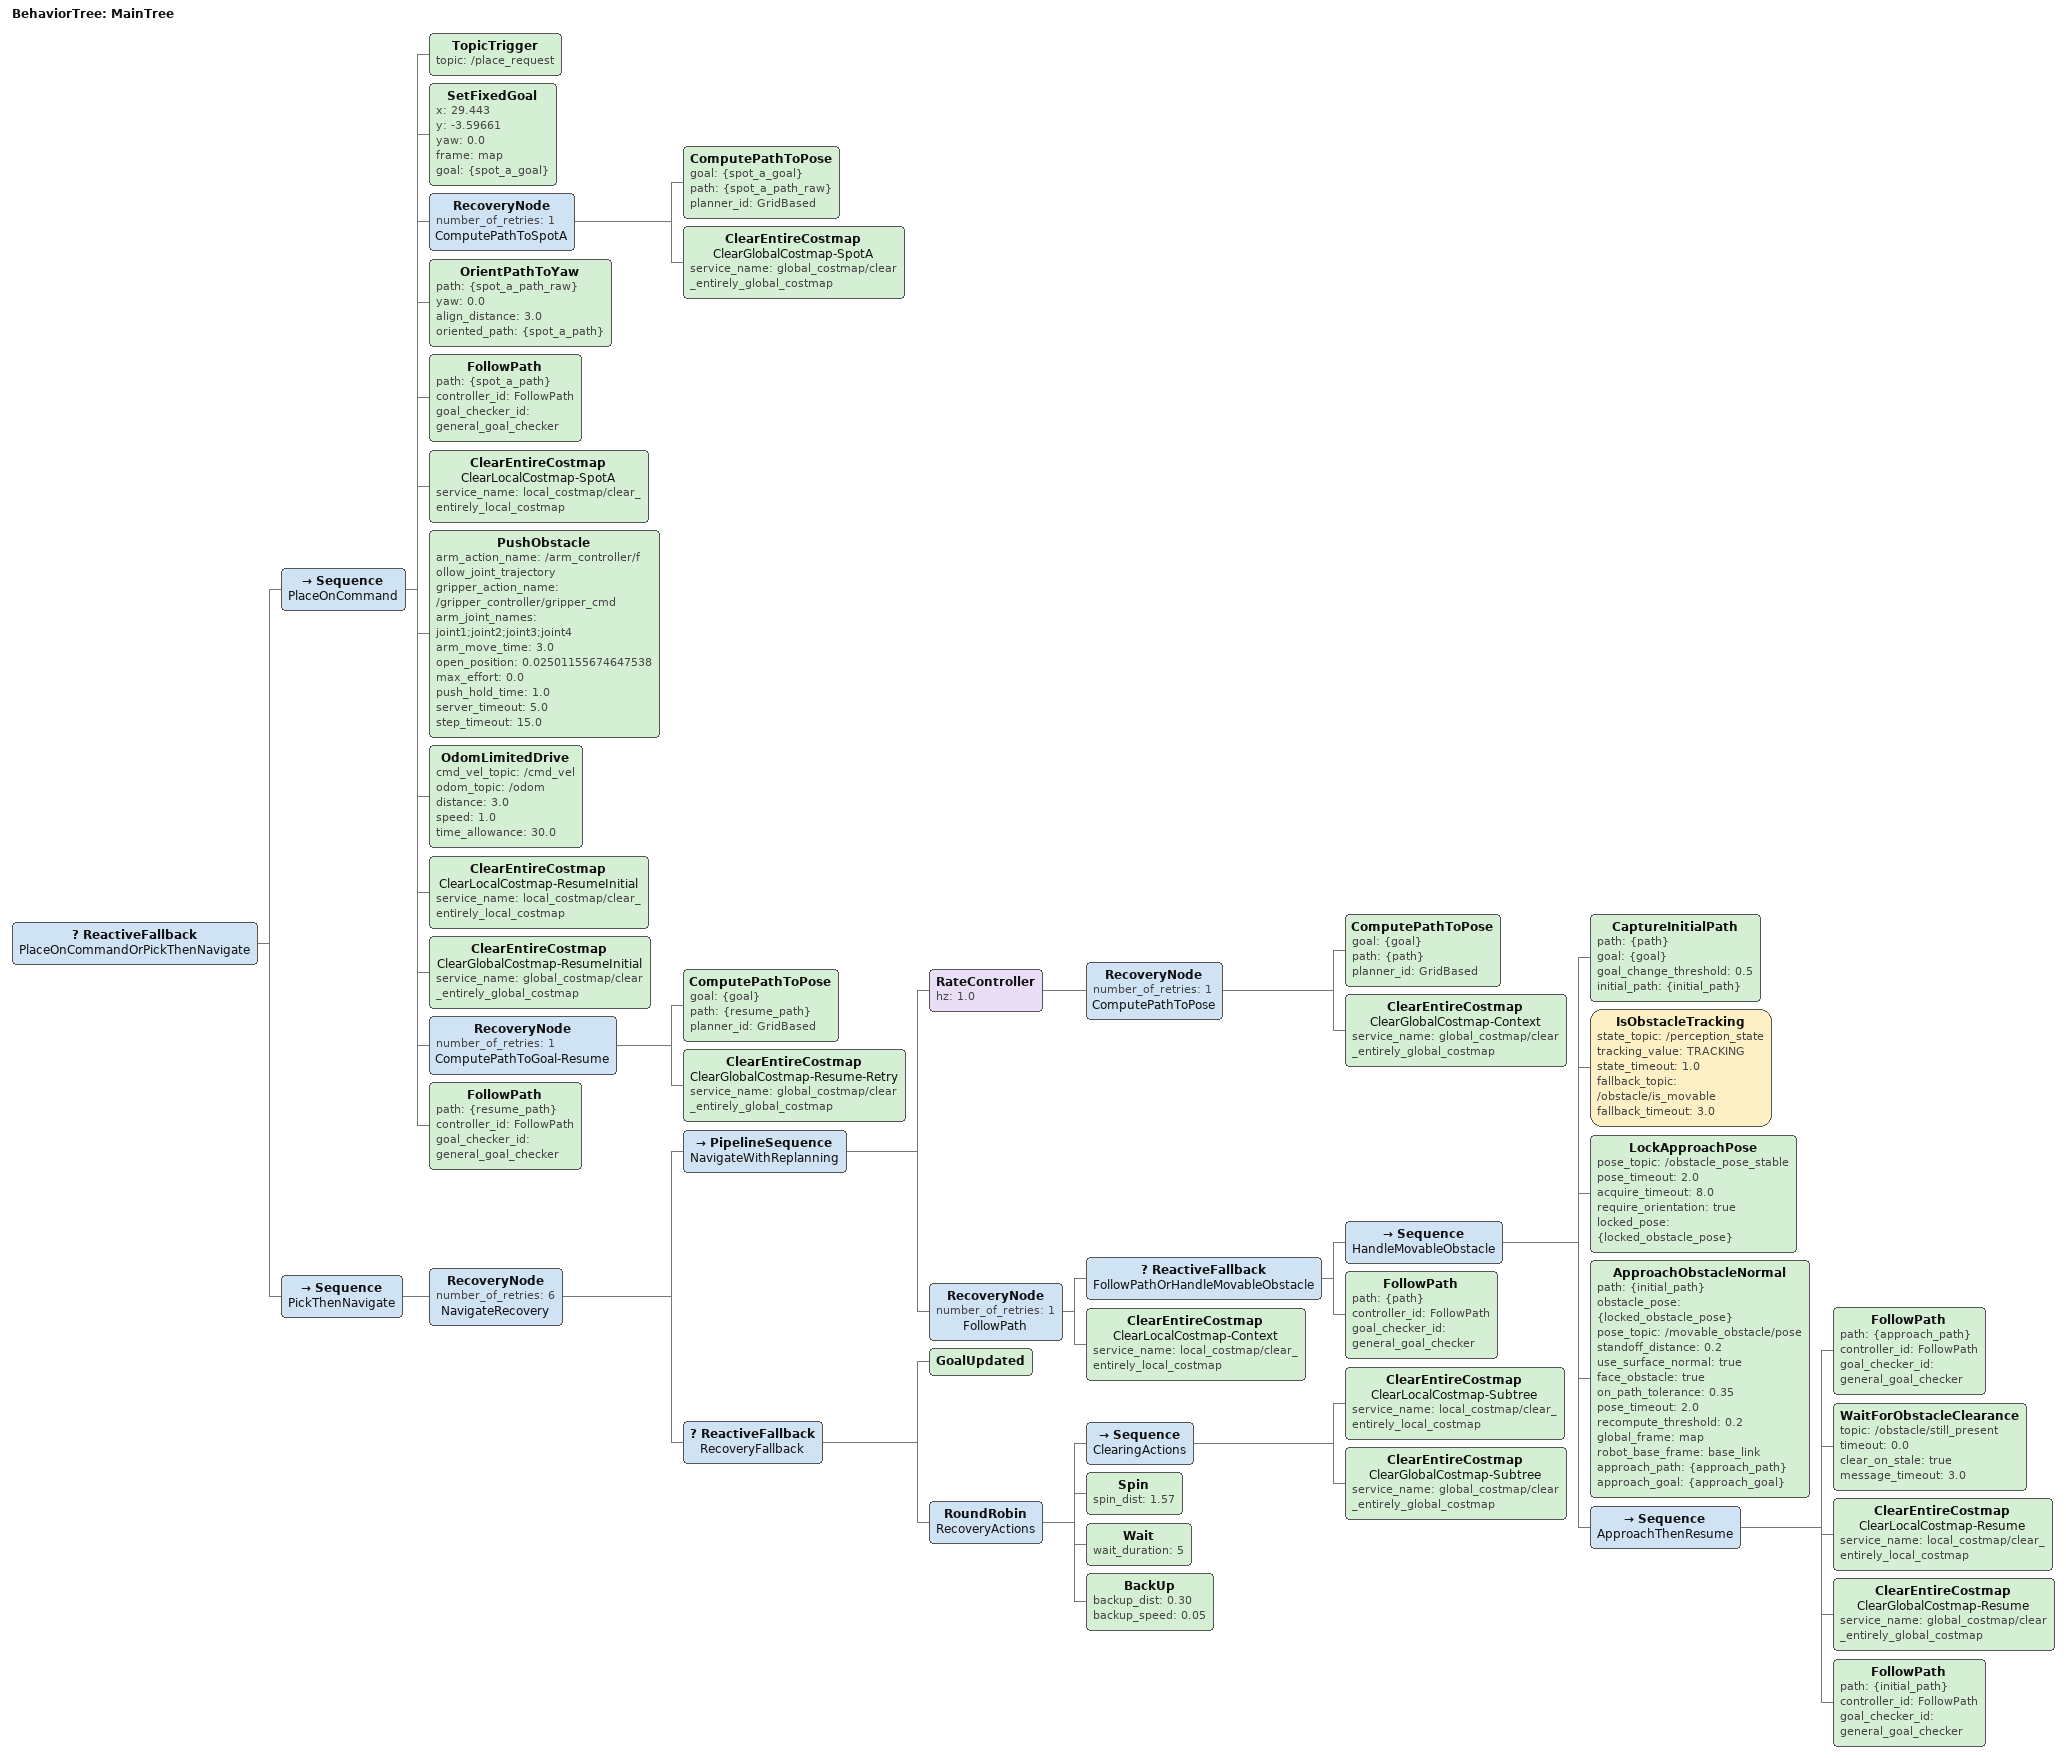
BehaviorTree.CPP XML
<root main_tree_to_execute="MainTree">
  <BehaviorTree ID="MainTree">
    <ReactiveFallback name="PlaceOnCommandOrPickThenNavigate">

      <Sequence name="PlaceOnCommand">
        <TopicTrigger topic="/place_request"/>

        <SetFixedGoal x="29.443" y="-3.59661" yaw="0.0" frame="map" goal="{spot_a_goal}"/>
        <RecoveryNode number_of_retries="1" name="ComputePathToSpotA">
          <ComputePathToPose goal="{spot_a_goal}" path="{spot_a_path_raw}" planner_id="GridBased"/>
          <ClearEntireCostmap name="ClearGlobalCostmap-SpotA"
                              service_name="global_costmap/clear_entirely_global_costmap"/>
        </RecoveryNode>
        <OrientPathToYaw path="{spot_a_path_raw}" yaw="0.0" align_distance="3.0" oriented_path="{spot_a_path}"/>
        <FollowPath path="{spot_a_path}" controller_id="FollowPath" goal_checker_id="general_goal_checker"/>
        <ClearEntireCostmap name="ClearLocalCostmap-SpotA"
                            service_name="local_costmap/clear_entirely_local_costmap"/>

        <PushObstacle arm_action_name="/arm_controller/follow_joint_trajectory"
                      gripper_action_name="/gripper_controller/gripper_cmd"
                      arm_joint_names="joint1;joint2;joint3;joint4"
                      arm_move_time="3.0"
                      open_position="0.02501155674647538"
                      max_effort="0.0"
                      push_hold_time="1.0"
                      server_timeout="5.0"
                      step_timeout="15.0"/>
        <OdomLimitedDrive cmd_vel_topic="/cmd_vel" odom_topic="/odom"
                          distance="3.0" speed="1.0" time_allowance="30.0"/>

        <ClearEntireCostmap name="ClearLocalCostmap-ResumeInitial"
                            service_name="local_costmap/clear_entirely_local_costmap"/>
        <ClearEntireCostmap name="ClearGlobalCostmap-ResumeInitial"
                            service_name="global_costmap/clear_entirely_global_costmap"/>
        <RecoveryNode number_of_retries="1" name="ComputePathToGoal-Resume">
          <ComputePathToPose goal="{goal}" path="{resume_path}" planner_id="GridBased"/>
          <ClearEntireCostmap name="ClearGlobalCostmap-Resume-Retry"
                              service_name="global_costmap/clear_entirely_global_costmap"/>
        </RecoveryNode>
        <FollowPath path="{resume_path}" controller_id="FollowPath" goal_checker_id="general_goal_checker"/>
      </Sequence>

      <Sequence name="PickThenNavigate">

      <RecoveryNode number_of_retries="6" name="NavigateRecovery">
        <PipelineSequence name="NavigateWithReplanning">
          <RateController hz="1.0">
            <RecoveryNode number_of_retries="1" name="ComputePathToPose">
              <ComputePathToPose goal="{goal}" path="{path}" planner_id="GridBased"/>
              <ClearEntireCostmap name="ClearGlobalCostmap-Context" service_name="global_costmap/clear_entirely_global_costmap"/>
            </RecoveryNode>
          </RateController>
          <RecoveryNode number_of_retries="1" name="FollowPath">
            <ReactiveFallback name="FollowPathOrHandleMovableObstacle">
              <Sequence name="HandleMovableObstacle">
                <CaptureInitialPath path="{path}" goal="{goal}"
                                    goal_change_threshold="0.5"
                                    initial_path="{initial_path}"/>
                <IsObstacleTracking state_topic="/perception_state"
                                    tracking_value="TRACKING"
                                    state_timeout="1.0"
                                    fallback_topic="/obstacle/is_movable"
                                    fallback_timeout="3.0"/>
                <LockApproachPose pose_topic="/obstacle_pose_stable"
                                  pose_timeout="2.0"
                                  acquire_timeout="8.0"
                                  require_orientation="true"
                                  locked_pose="{locked_obstacle_pose}"/>
                <ApproachObstacleNormal path="{initial_path}"
                                        obstacle_pose="{locked_obstacle_pose}"
                                        pose_topic="/movable_obstacle/pose"
                                        standoff_distance="0.2"
                                        use_surface_normal="true"
                                        face_obstacle="true"
                                        on_path_tolerance="0.35"
                                        pose_timeout="2.0"
                                        recompute_threshold="0.2"
                                        global_frame="map"
                                        robot_base_frame="base_link"
                                        approach_path="{approach_path}"
                                        approach_goal="{approach_goal}"/>
                <Sequence name="ApproachThenResume">
                  <FollowPath path="{approach_path}" controller_id="FollowPath" goal_checker_id="general_goal_checker"/>
                  <WaitForObstacleClearance topic="/obstacle/still_present"
                                            timeout="0.0"
                                            clear_on_stale="true"
                                            message_timeout="3.0"/>
                  <ClearEntireCostmap name="ClearLocalCostmap-Resume"
                                      service_name="local_costmap/clear_entirely_local_costmap"/>
                  <ClearEntireCostmap name="ClearGlobalCostmap-Resume"
                                      service_name="global_costmap/clear_entirely_global_costmap"/>
                  <FollowPath path="{initial_path}" controller_id="FollowPath" goal_checker_id="general_goal_checker"/>
                </Sequence>
              </Sequence>
              <FollowPath path="{path}" controller_id="FollowPath" goal_checker_id="general_goal_checker"/>
            </ReactiveFallback>
            <ClearEntireCostmap name="ClearLocalCostmap-Context" service_name="local_costmap/clear_entirely_local_costmap"/>
          </RecoveryNode>
        </PipelineSequence>
        <ReactiveFallback name="RecoveryFallback">
          <GoalUpdated/>
          <RoundRobin name="RecoveryActions">
            <Sequence name="ClearingActions">
              <ClearEntireCostmap name="ClearLocalCostmap-Subtree" service_name="local_costmap/clear_entirely_local_costmap"/>
              <ClearEntireCostmap name="ClearGlobalCostmap-Subtree" service_name="global_costmap/clear_entirely_global_costmap"/>
            </Sequence>
            <Spin spin_dist="1.57"/>
            <Wait wait_duration="5"/>
            <BackUp backup_dist="0.30" backup_speed="0.05"/>
          </RoundRobin>
        </ReactiveFallback>
      </RecoveryNode>

      </Sequence>

    </ReactiveFallback>
  </BehaviorTree>
</root>
